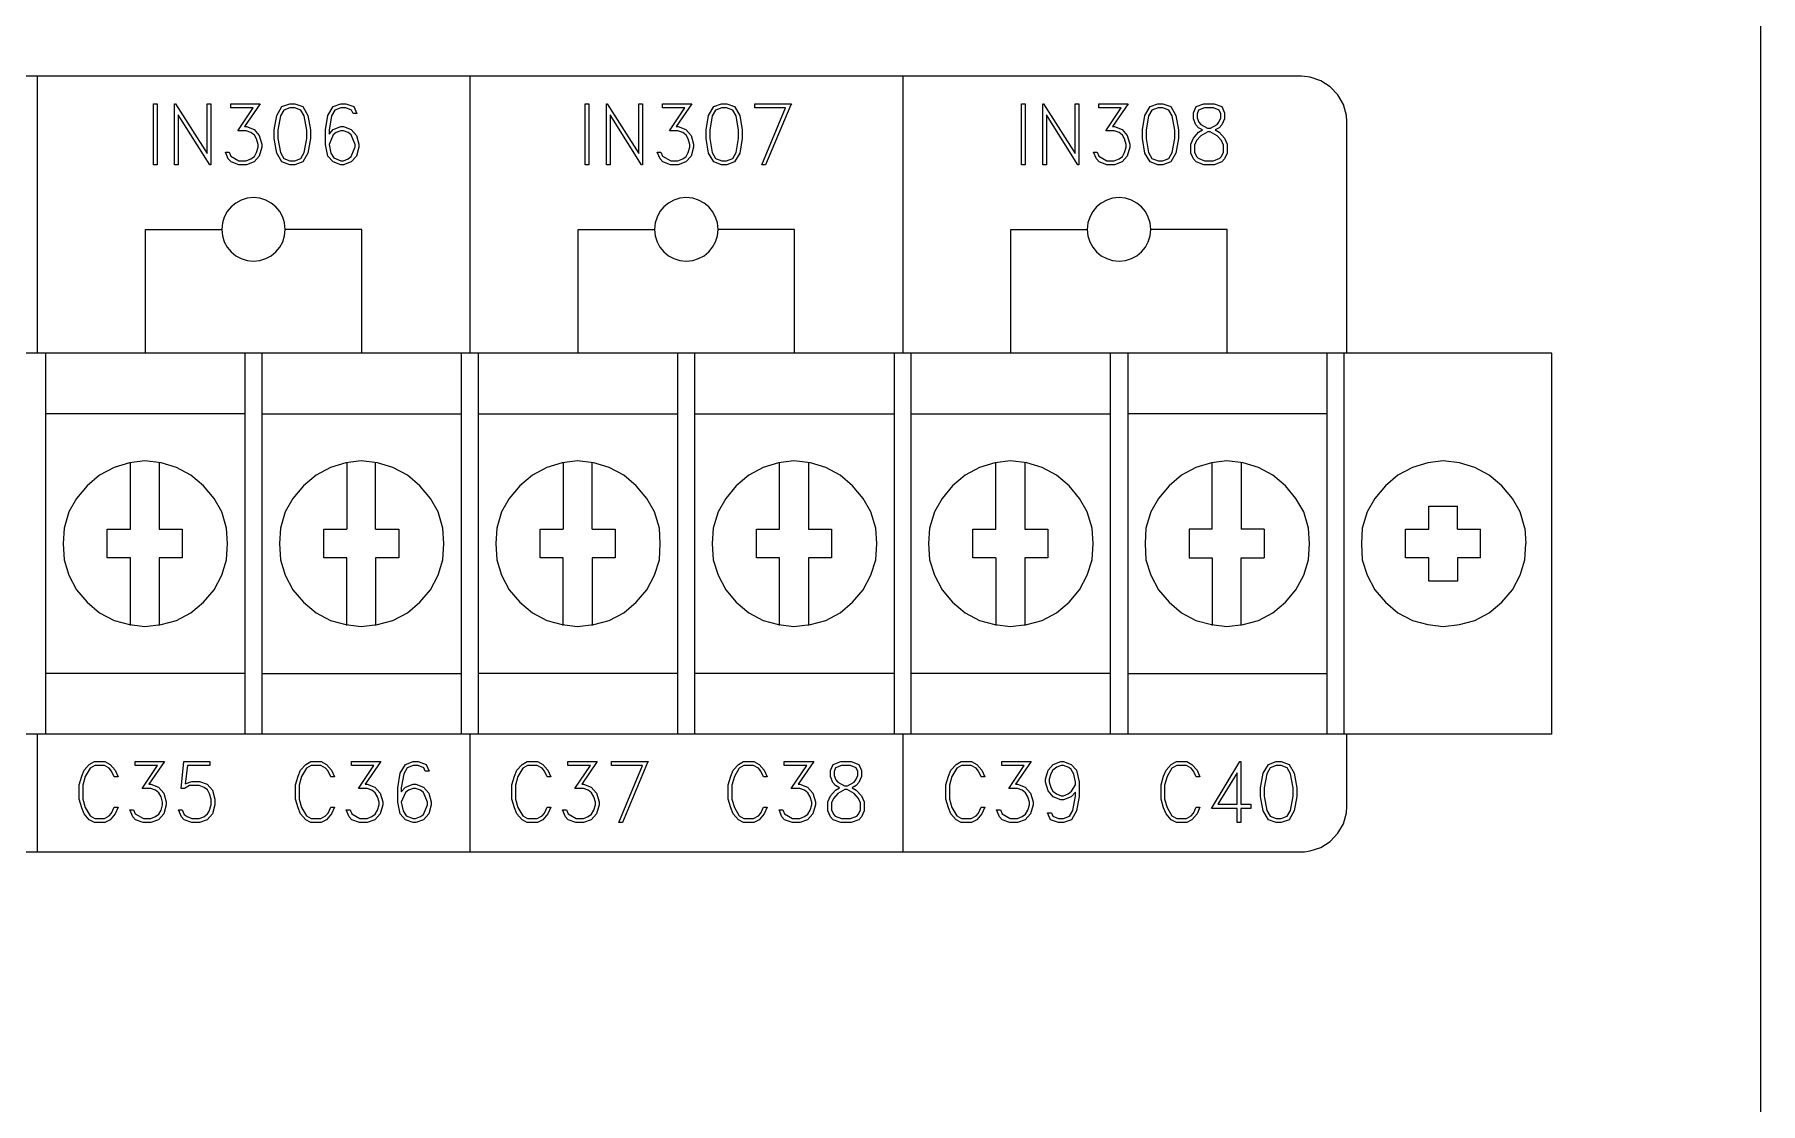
# Model space of a CAD drawing. Extents: x 3.4 to 20.6, y 5.2 to 12.5.
# Drawn here: x 17.632 to 20.623, y 7.092 to 8.944 of the extents above; entities that cross this region are included whole.
import ezdxf

# ---------------------------------------------------------------- set-up
doc = ezdxf.new("R2010")
doc.units = 0
doc.header["$MEASUREMENT"] = 0
doc.layers.get('0').update_dxf_attribs({"linetype": 'CONTINUOUS'})

msp = doc.modelspace()

# ---------------------------------------------------------------- linework, layer by layer
for points in [[(3.435, 12.4817), (20.5633, 12.4817), (20.5833, 12.48), (20.6, 12.47), (20.6133, 12.4567), (20.6217, 12.44), (20.6233, 12.4217), (20.6233, 5.5767), (20.6217, 5.5583), (20.6133, 5.5417), (20.6, 5.5283), (20.5833, 5.5183), (20.5633, 5.5167), (3.435, 5.5167)], [(19.9067, 8.3917), (19.9067, 8.3934), (19.9067, 8.3986), (19.9067, 8.4068), (19.9067, 8.4179), (19.9067, 8.4314), (19.9067, 8.4472), (19.9067, 8.4649), (19.9067, 8.4843), (19.9067, 8.5269), (19.9067, 8.5727), (19.9067, 8.6648), (19.9067, 8.7064), (19.9067, 8.7252), (19.9067, 8.7422), (19.9067, 8.7571), (19.9067, 8.7697), (19.9067, 8.7796), (19.9067, 8.7867), (19.9066, 8.7932), (19.9057, 8.8033), (19.9004, 8.8223), (19.8908, 8.839), (19.8776, 8.8529), (19.8614, 8.8633), (19.8428, 8.8695), (19.8328, 8.8709), (19.8277, 8.8712), (19.8243, 8.8712), (19.8186, 8.8712), (19.8098, 8.8712), (19.7978, 8.8712), (19.7827, 8.8712), (19.7646, 8.8712), (19.7435, 8.8712), (19.7196, 8.8712), (19.6928, 8.8712), (19.6633, 8.8712), (19.631, 8.8712), (19.5962, 8.8712), (19.5587, 8.8712), (19.5188, 8.8712), (19.4765, 8.8712), (19.4317, 8.8712), (19.3847, 8.8712), (19.3355, 8.8712), (19.284, 8.8712), (19.2305, 8.8712), (19.1749, 8.8712), (19.1174, 8.8712), (19.058, 8.8712), (18.9967, 8.8712), (18.9336, 8.8712), (18.8689, 8.8712), (18.8024, 8.8712), (18.665, 8.8712), (18.5217, 8.8712), (18.3732, 8.8712), (18.2199, 8.8712), (18.0625, 8.8712), (17.9013, 8.8712), (17.737, 8.8712), (17.5701, 8.8712)], [(17.6367, 8.8712), (17.6367, 8.3917)], [(18.3867, 8.8712), (18.3867, 8.3917)], [(19.1367, 8.8712), (19.1367, 8.3917)], [(17.8447, 8.7177), (17.8384, 8.7177), (17.8384, 8.8238), (17.8447, 8.8238), (17.8447, 8.7177)], [(17.9375, 8.7177), (17.936, 8.7177), (17.8813, 8.8043), (17.8813, 8.7177), (17.875, 8.7177), (17.875, 8.8238), (17.8765, 8.8238), (17.9313, 8.7372), (17.9313, 8.8238), (17.9375, 8.8238), (17.9375, 8.7177)], [(18.0261, 8.7483), (18.0216, 8.7331), (18.0126, 8.7228), (17.9993, 8.7177), (17.986, 8.7177), (17.9727, 8.7228), (17.968, 8.7281), (17.9629, 8.7397), (17.9694, 8.7397), (17.9724, 8.7328), (17.9864, 8.7249), (17.999, 8.7249), (18.0073, 8.7282), (18.0131, 8.7325), (18.0169, 8.7391), (18.0198, 8.7487), (18.0198, 8.7533), (18.0169, 8.7627), (18.0131, 8.7694), (18.0073, 8.7738), (17.999, 8.777), (17.9842, 8.777), (18.011, 8.8166), (17.9722, 8.8166), (17.9722, 8.8238), (18.0231, 8.8238), (17.9959, 8.7843), (17.9993, 8.7843), (18.0126, 8.7792), (18.0216, 8.7688), (18.0261, 8.7536), (18.0261, 8.7483)], [(18.1102, 8.7632), (18.1059, 8.7382), (18.0969, 8.7228), (18.0834, 8.7177), (18.0745, 8.7177), (18.061, 8.7228), (18.0521, 8.7382), (18.0477, 8.7632), (18.0477, 8.7783), (18.0521, 8.8033), (18.061, 8.8187), (18.0745, 8.8238), (18.0834, 8.8238), (18.0969, 8.8187), (18.1059, 8.8033), (18.1102, 8.7783), (18.1102, 8.7632)], [(18.1039, 8.7635), (18.1039, 8.778), (18.0996, 8.8025), (18.0938, 8.8125), (18.0832, 8.8166), (18.0748, 8.8166), (18.0641, 8.8125), (18.0583, 8.8025), (18.054, 8.778), (18.054, 8.7635), (18.0583, 8.739), (18.0641, 8.729), (18.0748, 8.7249), (18.0832, 8.7249), (18.0938, 8.729), (18.0996, 8.739), (18.1039, 8.7635)], [(18.1944, 8.7483), (18.19, 8.7331), (18.1809, 8.7228), (18.1676, 8.7177), (18.163, 8.7177), (18.1497, 8.7228), (18.1406, 8.7331), (18.1362, 8.7533), (18.1362, 8.7783), (18.1405, 8.8033), (18.1495, 8.8187), (18.163, 8.8238), (18.1719, 8.8238), (18.1855, 8.8187), (18.1907, 8.8067), (18.1841, 8.8067), (18.1814, 8.8127), (18.1716, 8.8166), (18.1632, 8.8166), (18.1526, 8.8125), (18.1468, 8.8025), (18.1425, 8.778), (18.1425, 8.7709), (18.1497, 8.7792), (18.163, 8.7843), (18.1676, 8.7843), (18.1809, 8.7792), (18.19, 8.7688), (18.1944, 8.7536), (18.1944, 8.7483)], [(18.593, 8.7177), (18.5867, 8.7177), (18.5867, 8.8238), (18.593, 8.8238), (18.593, 8.7177)], [(18.6858, 8.7177), (18.6843, 8.7177), (18.6296, 8.8043), (18.6296, 8.7177), (18.6233, 8.7177), (18.6233, 8.8238), (18.6248, 8.8238), (18.6796, 8.7372), (18.6796, 8.8238), (18.6858, 8.8238), (18.6858, 8.7177)], [(18.7744, 8.7483), (18.77, 8.7331), (18.7609, 8.7228), (18.7476, 8.7177), (18.7343, 8.7177), (18.721, 8.7228), (18.7163, 8.7281), (18.7112, 8.7397), (18.7178, 8.7397), (18.7207, 8.7328), (18.7347, 8.7249), (18.7473, 8.7249), (18.7556, 8.7282), (18.7614, 8.7325), (18.7652, 8.7391), (18.7681, 8.7487), (18.7681, 8.7533), (18.7652, 8.7627), (18.7614, 8.7694), (18.7556, 8.7738), (18.7473, 8.777), (18.7325, 8.777), (18.7593, 8.8166), (18.7205, 8.8166), (18.7205, 8.8238), (18.7714, 8.8238), (18.7442, 8.7843), (18.7476, 8.7843), (18.7609, 8.7792), (18.77, 8.7688), (18.7744, 8.7536), (18.7744, 8.7483)], [(18.8585, 8.7632), (18.8542, 8.7382), (18.8452, 8.7228), (18.8317, 8.7177), (18.8228, 8.7177), (18.8094, 8.7228), (18.8004, 8.7382), (18.796, 8.7632), (18.796, 8.7783), (18.8004, 8.8033), (18.8094, 8.8187), (18.8228, 8.8238), (18.8317, 8.8238), (18.8452, 8.8187), (18.8542, 8.8033), (18.8585, 8.7783), (18.8585, 8.7632)], [(18.8523, 8.7635), (18.8523, 8.778), (18.8479, 8.8025), (18.8421, 8.8125), (18.8315, 8.8166), (18.8231, 8.8166), (18.8124, 8.8125), (18.8066, 8.8025), (18.8023, 8.778), (18.8023, 8.7635), (18.8066, 8.739), (18.8124, 8.729), (18.8231, 8.7249), (18.8315, 8.7249), (18.8421, 8.729), (18.8479, 8.739), (18.8523, 8.7635)], [(18.9441, 8.8238), (18.9426, 8.8219), (18.8991, 8.7177), (18.8926, 8.7177), (18.9338, 8.8166), (18.8802, 8.8166), (18.8802, 8.8238), (18.9441, 8.8238)], [(19.3491, 8.7177), (19.3428, 8.7177), (19.3428, 8.8238), (19.3491, 8.8238), (19.3491, 8.7177)], [(19.4419, 8.7177), (19.4404, 8.7177), (19.3857, 8.8043), (19.3857, 8.7177), (19.3794, 8.7177), (19.3794, 8.8238), (19.3808, 8.8238), (19.4356, 8.7372), (19.4356, 8.8238), (19.4419, 8.8238), (19.4419, 8.7177)], [(19.5304, 8.7483), (19.526, 8.7331), (19.517, 8.7228), (19.5036, 8.7177), (19.4904, 8.7177), (19.4771, 8.7228), (19.4724, 8.7281), (19.4673, 8.7397), (19.4738, 8.7397), (19.4768, 8.7328), (19.4908, 8.7249), (19.5034, 8.7249), (19.5117, 8.7282), (19.5175, 8.7325), (19.5213, 8.7391), (19.5241, 8.7487), (19.5241, 8.7533), (19.5213, 8.7627), (19.5175, 8.7694), (19.5117, 8.7738), (19.5034, 8.777), (19.4885, 8.777), (19.5153, 8.8166), (19.4765, 8.8166), (19.4765, 8.8238), (19.5275, 8.8238), (19.5003, 8.7843), (19.5036, 8.7843), (19.517, 8.7792), (19.526, 8.7688), (19.5304, 8.7536), (19.5304, 8.7483)], [(19.6146, 8.7632), (19.6103, 8.7382), (19.6013, 8.7228), (19.5878, 8.7177), (19.5789, 8.7177), (19.5654, 8.7228), (19.5564, 8.7382), (19.5521, 8.7632), (19.5521, 8.7783), (19.5564, 8.8033), (19.5654, 8.8187), (19.5789, 8.8238), (19.5878, 8.8238), (19.6013, 8.8187), (19.6103, 8.8033), (19.6146, 8.7783), (19.6146, 8.7632)], [(19.6083, 8.7635), (19.6083, 8.778), (19.604, 8.8025), (19.5982, 8.8125), (19.5876, 8.8166), (19.5792, 8.8166), (19.5685, 8.8125), (19.5627, 8.8025), (19.5584, 8.778), (19.5584, 8.7635), (19.5627, 8.739), (19.5685, 8.729), (19.5792, 8.7249), (19.5876, 8.7249), (19.5982, 8.729), (19.604, 8.739), (19.6083, 8.7635)], [(19.6988, 8.7383), (19.6944, 8.7281), (19.6897, 8.7228), (19.6763, 8.7177), (19.6588, 8.7177), (19.6454, 8.7228), (19.6407, 8.7281), (19.6362, 8.7383), (19.6362, 8.7537), (19.6407, 8.7641), (19.6496, 8.7742), (19.6566, 8.7782), (19.6496, 8.7821), (19.645, 8.7874), (19.6406, 8.7976), (19.6406, 8.8081), (19.6451, 8.8187), (19.6588, 8.8238), (19.6763, 8.8238), (19.6899, 8.8187), (19.6945, 8.8081), (19.6945, 8.7976), (19.69, 8.7874), (19.6854, 8.7821), (19.6784, 8.7782), (19.6854, 8.7742), (19.6944, 8.7641), (19.6988, 8.7537), (19.6988, 8.7383)], [(19.6882, 8.7994), (19.6882, 8.8064), (19.6854, 8.8127), (19.6753, 8.8166), (19.6597, 8.8166), (19.6496, 8.8127), (19.6469, 8.8064), (19.6469, 8.7994), (19.6502, 8.7916), (19.6533, 8.788), (19.6649, 8.7816), (19.6701, 8.7816), (19.6817, 8.788), (19.6848, 8.7916), (19.6882, 8.7994)], [(18.1881, 8.7488), (18.1881, 8.7532), (18.1808, 8.77), (18.1756, 8.7738), (18.1674, 8.777), (18.1632, 8.777), (18.155, 8.7738), (18.1498, 8.77), (18.1425, 8.7533), (18.1458, 8.7381), (18.1508, 8.7297), (18.1632, 8.7249), (18.1674, 8.7249), (18.1756, 8.7282), (18.1808, 8.732), (18.1881, 8.7488)], [(19.6925, 8.74), (19.6925, 8.752), (19.6892, 8.7598), (19.6817, 8.7683), (19.6694, 8.7752), (19.6656, 8.7752), (19.6533, 8.7683), (19.6459, 8.7598), (19.6425, 8.752), (19.6425, 8.74), (19.6459, 8.7323), (19.6487, 8.7292), (19.6597, 8.7249), (19.6753, 8.7249), (19.6863, 8.7292), (19.6892, 8.7323), (19.6925, 8.74)], [(17.8242, 8.3917), (17.8242, 8.606), (17.9567, 8.606)], [(18.1992, 8.3917), (18.1992, 8.606), (18.0667, 8.606)], [(18.5742, 8.3917), (18.5742, 8.606), (18.7067, 8.606)], [(18.9492, 8.3917), (18.9492, 8.606), (18.8167, 8.606)], [(19.3242, 8.3917), (19.3242, 8.606), (19.4567, 8.606)], [(19.6992, 8.3917), (19.6992, 8.606), (19.5667, 8.606)], [(20.2617, 7.7317), (20.2617, 8.3917), (13.5117, 8.3917), (13.5117, 7.7317)], [(17.6517, 7.7317), (17.6517, 8.3917)], [(17.9967, 8.3917), (17.9967, 7.7317)], [(18.0267, 7.7317), (18.0267, 8.3917)], [(18.3717, 8.3917), (18.3717, 7.7317)], [(18.4017, 7.7317), (18.4017, 8.3917)], [(18.7467, 8.3917), (18.7467, 7.7317)], [(18.7767, 7.7317), (18.7767, 8.3917)], [(19.1217, 8.3917), (19.1217, 7.7317)], [(19.1517, 7.7317), (19.1517, 8.3917)], [(19.4967, 7.7317), (19.4967, 8.3917)], [(19.5267, 8.3917), (19.5267, 7.7317)], [(19.8717, 8.3917), (19.8717, 7.7317)], [(19.9017, 7.7317), (19.9017, 8.3917)], [(17.9967, 8.2867), (17.6517, 8.2867)], [(18.0267, 8.2867), (18.3717, 8.2867)], [(18.4017, 8.2867), (18.7467, 8.2867)], [(18.7767, 8.2867), (19.1217, 8.2867)], [(19.1517, 8.2867), (19.4967, 8.2867)], [(19.8717, 8.2867), (19.5267, 8.2867)], [(17.9667, 8.0617), (17.965, 8.0883), (17.9567, 8.1167), (17.9433, 8.14), (17.925, 8.1617), (17.9033, 8.18), (17.8783, 8.1933), (17.8517, 8.2017), (17.8233, 8.205), (17.7967, 8.2017), (17.77, 8.1933), (17.745, 8.18), (17.7233, 8.1617), (17.705, 8.14), (17.6917, 8.1167), (17.6833, 8.0883), (17.6817, 8.0617), (17.6833, 8.0333), (17.6917, 8.0067), (17.705, 7.9817), (17.7233, 7.96), (17.745, 7.9417), (17.77, 7.9283), (17.7967, 7.9217), (17.8233, 7.9183), (17.8517, 7.9217), (17.8783, 7.9283), (17.9033, 7.9417), (17.925, 7.96), (17.9433, 7.9817), (17.9567, 8.0067), (17.965, 8.0333), (17.9667, 8.0617)], [(17.7983, 8.0867), (17.7983, 8.2017)], [(17.8483, 8.2017), (17.8483, 8.0867), (17.8883, 8.0867), (17.8883, 8.0367), (17.8483, 8.0367)], [(18.3417, 8.0617), (18.34, 8.0883), (18.3317, 8.1167), (18.3183, 8.14), (18.3, 8.1617), (18.2783, 8.18), (18.2533, 8.1933), (18.2267, 8.2017), (18.1983, 8.205), (18.1717, 8.2017), (18.145, 8.1933), (18.12, 8.18), (18.0983, 8.1617), (18.08, 8.14), (18.0667, 8.1167), (18.0583, 8.0883), (18.0567, 8.0617), (18.0583, 8.0333), (18.0667, 8.0067), (18.08, 7.9817), (18.0983, 7.96), (18.12, 7.9417), (18.145, 7.9283), (18.1717, 7.9217), (18.1983, 7.9183), (18.2267, 7.9217), (18.2533, 7.9283), (18.2783, 7.9417), (18.3, 7.96), (18.3183, 7.9817), (18.3317, 8.0067), (18.34, 8.0333), (18.3417, 8.0617)], [(18.1733, 8.2017), (18.1733, 8.0867)], [(18.2233, 8.0867), (18.2233, 8.2017)], [(18.7167, 8.0617), (18.715, 8.0883), (18.7067, 8.1167), (18.6933, 8.14), (18.675, 8.1617), (18.6533, 8.18), (18.6283, 8.1933), (18.6017, 8.2017), (18.5733, 8.205), (18.5467, 8.2017), (18.52, 8.1933), (18.495, 8.18), (18.4733, 8.1617), (18.455, 8.14), (18.4417, 8.1167), (18.4333, 8.0883), (18.4317, 8.0617), (18.4333, 8.0333), (18.4417, 8.0067), (18.455, 7.9817), (18.4733, 7.96), (18.495, 7.9417), (18.52, 7.9283), (18.5467, 7.9217), (18.5733, 7.9183), (18.6017, 7.9217), (18.6283, 7.9283), (18.6533, 7.9417), (18.675, 7.96), (18.6933, 7.9817), (18.7067, 8.0067), (18.715, 8.0333), (18.7167, 8.0617)], [(18.5483, 8.2017), (18.5483, 8.0867)], [(18.5983, 8.0867), (18.5983, 8.2017)], [(19.0917, 8.0617), (19.09, 8.0883), (19.0817, 8.1167), (19.0683, 8.14), (19.05, 8.1617), (19.0283, 8.18), (19.0033, 8.1933), (18.9767, 8.2017), (18.9483, 8.205), (18.9217, 8.2017), (18.895, 8.1933), (18.87, 8.18), (18.8483, 8.1617), (18.83, 8.14), (18.8167, 8.1167), (18.8083, 8.0883), (18.8067, 8.0617), (18.8083, 8.0333), (18.8167, 8.0067), (18.83, 7.9817), (18.8483, 7.96), (18.87, 7.9417), (18.895, 7.9283), (18.9217, 7.9217), (18.9483, 7.9183), (18.9767, 7.9217), (19.0033, 7.9283), (19.0283, 7.9417), (19.05, 7.96), (19.0683, 7.9817), (19.0817, 8.0067), (19.09, 8.0333), (19.0917, 8.0617)], [(18.9233, 8.0867), (18.9233, 8.2017)], [(18.9733, 8.2017), (18.9733, 8.0867), (19.0133, 8.0867), (19.0133, 8.0367), (18.9733, 8.0367)], [(19.4667, 8.0617), (19.465, 8.0883), (19.4567, 8.1167), (19.4433, 8.14), (19.425, 8.1617), (19.4033, 8.18), (19.3783, 8.1933), (19.3517, 8.2017), (19.3233, 8.205), (19.2967, 8.2017), (19.27, 8.1933), (19.245, 8.18), (19.2233, 8.1617), (19.205, 8.14), (19.1917, 8.1167), (19.1833, 8.0883), (19.1817, 8.0617), (19.1833, 8.0333), (19.1917, 8.0067), (19.205, 7.9817), (19.2233, 7.96), (19.245, 7.9417), (19.27, 7.9283), (19.2967, 7.9217), (19.3233, 7.9183), (19.3517, 7.9217), (19.3783, 7.9283), (19.4033, 7.9417), (19.425, 7.96), (19.4433, 7.9817), (19.4567, 8.0067), (19.465, 8.0333), (19.4667, 8.0617)], [(19.2983, 8.0867), (19.2983, 8.2017)], [(19.3483, 8.2017), (19.3483, 8.0867), (19.3883, 8.0867), (19.3883, 8.0367), (19.3483, 8.0367)], [(19.8417, 8.0617), (19.84, 8.0883), (19.8317, 8.1167), (19.8183, 8.14), (19.8, 8.1617), (19.7783, 8.18), (19.7533, 8.1933), (19.7267, 8.2017), (19.6983, 8.205), (19.6717, 8.2017), (19.645, 8.1933), (19.62, 8.18), (19.5983, 8.1617), (19.58, 8.14), (19.5667, 8.1167), (19.5583, 8.0883), (19.5567, 8.0617), (19.5583, 8.0333), (19.5667, 8.0067), (19.58, 7.9817), (19.5983, 7.96), (19.62, 7.9417), (19.645, 7.9283), (19.6717, 7.9217), (19.6983, 7.9183), (19.7267, 7.9217), (19.7533, 7.9283), (19.7783, 7.9417), (19.8, 7.96), (19.8183, 7.9817), (19.8317, 8.0067), (19.84, 8.0333), (19.8417, 8.0617)], [(19.6733, 8.0867), (19.6733, 8.2017)], [(19.7233, 8.2017), (19.7233, 8.0867)], [(20.215, 8.0883), (20.2067, 8.1167), (20.1933, 8.14), (20.175, 8.1617), (20.1533, 8.18), (20.1283, 8.1933), (20.1017, 8.2017), (20.0733, 8.205), (20.0467, 8.2017), (20.02, 8.1933), (19.995, 8.18), (19.9733, 8.1617), (19.955, 8.14), (19.9417, 8.1167), (19.9333, 8.0883), (19.9317, 8.0617), (19.9333, 8.0333), (19.9417, 8.0067), (19.955, 7.9817), (19.9733, 7.96), (19.995, 7.9417), (20.02, 7.9283), (20.0467, 7.9217), (20.0733, 7.9183), (20.1017, 7.9217), (20.1283, 7.9283), (20.1533, 7.9417), (20.175, 7.96), (20.1933, 7.9817), (20.2067, 8.0067), (20.215, 8.0333), (20.2167, 8.0617)], [(20.0483, 8.0867), (20.0483, 8.1267)], [(20.0483, 8.1267), (20.0983, 8.1267)], [(20.0983, 8.0867), (20.0983, 8.1267)], [(17.7983, 8.0367), (17.7583, 8.0367), (17.7583, 8.0867), (17.7983, 8.0867)], [(18.1733, 8.0367), (18.1333, 8.0367), (18.1333, 8.0867), (18.1733, 8.0867)], [(18.2233, 8.0867), (18.2633, 8.0867), (18.2633, 8.0367), (18.2233, 8.0367)], [(18.5483, 8.0367), (18.5083, 8.0367), (18.5083, 8.0867), (18.5483, 8.0867)], [(18.5983, 8.0867), (18.6383, 8.0867), (18.6383, 8.0367), (18.5983, 8.0367)], [(18.9233, 8.0367), (18.8833, 8.0367), (18.8833, 8.0867), (18.9233, 8.0867)], [(19.2983, 8.0367), (19.2583, 8.0367), (19.2583, 8.0867), (19.2983, 8.0867)], [(19.6733, 8.0867), (19.6333, 8.0867)], [(19.6333, 8.0867), (19.6333, 8.0367), (19.6733, 8.0367)], [(19.7633, 8.0867), (19.7233, 8.0867)], [(19.7633, 8.0867), (19.7633, 8.0367)], [(20.0483, 8.0367), (20.0083, 8.0367), (20.0083, 8.0867)], [(20.0083, 8.0867), (20.0483, 8.0867)], [(20.0983, 8.0867), (20.1383, 8.0867)], [(20.1383, 8.0367), (20.1383, 8.0867)], [(20.215, 8.0883), (20.2167, 8.0617)], [(17.7983, 7.92), (17.7983, 8.0367)], [(17.8483, 8.0367), (17.8483, 7.92)], [(18.1733, 7.92), (18.1733, 8.0367)], [(18.2233, 8.0367), (18.2233, 7.92)], [(18.5483, 7.92), (18.5483, 8.0367)], [(18.5983, 8.0367), (18.5983, 7.92)], [(18.9233, 7.92), (18.9233, 8.0367)], [(18.9733, 8.0367), (18.9733, 7.92)], [(19.2983, 8.0367), (19.2983, 7.92)], [(19.3483, 8.0367), (19.3483, 7.92)], [(19.6733, 8.0367), (19.6733, 7.92)], [(19.7233, 8.0367), (19.7633, 8.0367)], [(19.7233, 7.92), (19.7233, 8.0367)], [(20.0983, 7.9967), (20.0483, 7.9967), (20.0483, 8.0367)], [(20.1383, 8.0367), (20.0983, 8.0367), (20.0983, 7.9967)], [(17.9967, 7.8367), (17.6517, 7.8367)], [(18.0267, 7.8367), (18.3717, 7.8367)], [(18.7467, 7.8367), (18.4017, 7.8367)], [(19.1217, 7.8367), (18.7767, 7.8367)], [(19.4967, 7.8367), (19.1517, 7.8367)], [(19.5267, 7.8367), (19.8717, 7.8367)], [(20.2617, 7.7317), (13.5117, 7.7317)], [(17.5701, 7.5275), (17.737, 7.5275), (17.9013, 7.5275), (18.0625, 7.5275), (18.2199, 7.5275), (18.3732, 7.5275), (18.5217, 7.5275), (18.665, 7.5275), (18.8024, 7.5275), (18.8689, 7.5275), (18.9336, 7.5275), (18.9967, 7.5275), (19.058, 7.5275), (19.1174, 7.5275), (19.1749, 7.5275), (19.2305, 7.5275), (19.284, 7.5275), (19.3355, 7.5275), (19.3847, 7.5275), (19.4317, 7.5275), (19.4765, 7.5275), (19.5188, 7.5275), (19.5587, 7.5275), (19.5962, 7.5275), (19.631, 7.5275), (19.6633, 7.5275), (19.6928, 7.5275), (19.7196, 7.5275), (19.7435, 7.5275), (19.7646, 7.5275), (19.7827, 7.5275), (19.7978, 7.5275), (19.8098, 7.5275), (19.8186, 7.5275), (19.8243, 7.5275), (19.8277, 7.5275), (19.8328, 7.5278), (19.8428, 7.5292), (19.8614, 7.5354), (19.8776, 7.5458), (19.8908, 7.5597), (19.9004, 7.5764), (19.9057, 7.5954), (19.9066, 7.6055), (19.9067, 7.6075), (19.9067, 7.6077), (19.9067, 7.6089), (19.9067, 7.6142), (19.9067, 7.6228), (19.9067, 7.6339), (19.9067, 7.6468), (19.9067, 7.7029), (19.9067, 7.7144), (19.9067, 7.7235), (19.9067, 7.7295), (19.9067, 7.7317)], [(17.6367, 7.7317), (17.6367, 7.5275)], [(18.3867, 7.7317), (18.3867, 7.5275)], [(19.1367, 7.7317), (19.1367, 7.5275)], [(17.7769, 7.6052), (17.7719, 7.5934), (17.763, 7.5833), (17.7539, 7.5782), (17.7361, 7.5782), (17.7271, 7.5833), (17.7182, 7.5934), (17.7139, 7.6036), (17.7095, 7.6187), (17.7095, 7.6437), (17.7139, 7.6588), (17.7182, 7.669), (17.7271, 7.6792), (17.7361, 7.6843), (17.7539, 7.6843), (17.763, 7.6792), (17.7719, 7.669), (17.7769, 7.6573), (17.7704, 7.6573), (17.7658, 7.6676), (17.7617, 7.6723), (17.7534, 7.6771), (17.7367, 7.6771), (17.7283, 7.6724), (17.72, 7.6579), (17.7157, 7.6434), (17.7157, 7.619), (17.72, 7.6046), (17.7283, 7.5901), (17.7367, 7.5854), (17.7534, 7.5854), (17.7617, 7.5902), (17.7658, 7.5949), (17.7704, 7.6052), (17.7769, 7.6052)], [(17.8605, 7.6088), (17.8561, 7.5936), (17.847, 7.5833), (17.8337, 7.5782), (17.8205, 7.5782), (17.8071, 7.5833), (17.8024, 7.5885), (17.7974, 7.6002), (17.8039, 7.6002), (17.8068, 7.5933), (17.8208, 7.5854), (17.8335, 7.5854), (17.8417, 7.5887), (17.8475, 7.593), (17.8514, 7.5996), (17.8542, 7.6092), (17.8542, 7.6138), (17.8514, 7.6232), (17.8475, 7.6299), (17.8417, 7.6343), (17.8335, 7.6375), (17.8186, 7.6375), (17.8454, 7.6771), (17.8066, 7.6771), (17.8066, 7.6843), (17.8575, 7.6843), (17.8304, 7.6447), (17.8337, 7.6447), (17.847, 7.6396), (17.8561, 7.6293), (17.8605, 7.6141), (17.8605, 7.6088)], [(17.9447, 7.6088), (17.9403, 7.5936), (17.9312, 7.5833), (17.9179, 7.5782), (17.9046, 7.5782), (17.8913, 7.5833), (17.8866, 7.5885), (17.8815, 7.6002), (17.888, 7.6002), (17.8914, 7.5925), (17.8966, 7.5887), (17.9049, 7.5854), (17.9176, 7.5854), (17.9255, 7.5883), (17.9322, 7.5937), (17.9346, 7.598), (17.9384, 7.6092), (17.9384, 7.6187), (17.9355, 7.6282), (17.9317, 7.6348), (17.9259, 7.6392), (17.9176, 7.6425), (17.9007, 7.6425), (17.892, 7.6375), (17.8864, 7.6375), (17.8909, 7.6843), (17.936, 7.6843), (17.936, 7.6771), (17.897, 7.6771), (17.893, 7.6453), (17.9046, 7.6496), (17.9179, 7.6496), (17.9312, 7.6446), (17.9403, 7.6343), (17.9447, 7.619), (17.9447, 7.6088)], [(18.1519, 7.6052), (18.1469, 7.5934), (18.138, 7.5833), (18.1289, 7.5782), (18.1111, 7.5782), (18.1021, 7.5833), (18.0932, 7.5934), (18.0889, 7.6036), (18.0845, 7.6187), (18.0845, 7.6437), (18.0889, 7.6588), (18.0932, 7.669), (18.1021, 7.6792), (18.1111, 7.6843), (18.1289, 7.6843), (18.138, 7.6792), (18.1469, 7.669), (18.1519, 7.6573), (18.1454, 7.6573), (18.1408, 7.6676), (18.1367, 7.6723), (18.1284, 7.6771), (18.1117, 7.6771), (18.1033, 7.6724), (18.095, 7.6579), (18.0907, 7.6434), (18.0907, 7.619), (18.095, 7.6046), (18.1033, 7.5901), (18.1117, 7.5854), (18.1284, 7.5854), (18.1367, 7.5902), (18.1408, 7.5949), (18.1454, 7.6052), (18.1519, 7.6052)], [(18.2355, 7.6088), (18.2311, 7.5936), (18.222, 7.5833), (18.2087, 7.5782), (18.1955, 7.5782), (18.1821, 7.5833), (18.1774, 7.5885), (18.1724, 7.6002), (18.1789, 7.6002), (18.1818, 7.5933), (18.1958, 7.5854), (18.2085, 7.5854), (18.2167, 7.5887), (18.2225, 7.593), (18.2264, 7.5996), (18.2292, 7.6092), (18.2292, 7.6138), (18.2264, 7.6232), (18.2225, 7.6299), (18.2167, 7.6343), (18.2085, 7.6375), (18.1936, 7.6375), (18.2204, 7.6771), (18.1816, 7.6771), (18.1816, 7.6843), (18.2325, 7.6843), (18.2054, 7.6447), (18.2087, 7.6447), (18.222, 7.6396), (18.2311, 7.6293), (18.2355, 7.6141), (18.2355, 7.6088)], [(18.3197, 7.6088), (18.3153, 7.5936), (18.3062, 7.5833), (18.2929, 7.5782), (18.2883, 7.5782), (18.2749, 7.5833), (18.2659, 7.5936), (18.2615, 7.6138), (18.2615, 7.6388), (18.2658, 7.6638), (18.2748, 7.6792), (18.2883, 7.6843), (18.2972, 7.6843), (18.3108, 7.6792), (18.316, 7.6672), (18.3094, 7.6672), (18.3067, 7.6732), (18.2969, 7.6771), (18.2885, 7.6771), (18.2779, 7.6729), (18.2721, 7.663), (18.2678, 7.6385), (18.2678, 7.6314), (18.2749, 7.6396), (18.2883, 7.6447), (18.2929, 7.6447), (18.3062, 7.6396), (18.3153, 7.6293), (18.3197, 7.6141), (18.3197, 7.6088)], [(18.5269, 7.6052), (18.5219, 7.5934), (18.513, 7.5833), (18.5039, 7.5782), (18.4861, 7.5782), (18.4771, 7.5833), (18.4682, 7.5934), (18.4639, 7.6036), (18.4595, 7.6187), (18.4595, 7.6437), (18.4639, 7.6588), (18.4682, 7.669), (18.4771, 7.6792), (18.4861, 7.6843), (18.5039, 7.6843), (18.513, 7.6792), (18.5219, 7.669), (18.5269, 7.6573), (18.5204, 7.6573), (18.5158, 7.6676), (18.5117, 7.6723), (18.5034, 7.6771), (18.4867, 7.6771), (18.4783, 7.6724), (18.47, 7.6579), (18.4657, 7.6434), (18.4657, 7.619), (18.47, 7.6046), (18.4783, 7.5901), (18.4867, 7.5854), (18.5034, 7.5854), (18.5117, 7.5902), (18.5158, 7.5949), (18.5204, 7.6052), (18.5269, 7.6052)], [(18.6105, 7.6088), (18.6061, 7.5936), (18.597, 7.5833), (18.5837, 7.5782), (18.5705, 7.5782), (18.5571, 7.5833), (18.5524, 7.5885), (18.5474, 7.6002), (18.5539, 7.6002), (18.5568, 7.5933), (18.5708, 7.5854), (18.5835, 7.5854), (18.5917, 7.5887), (18.5975, 7.593), (18.6014, 7.5996), (18.6042, 7.6092), (18.6042, 7.6138), (18.6014, 7.6232), (18.5975, 7.6299), (18.5917, 7.6343), (18.5835, 7.6375), (18.5686, 7.6375), (18.5954, 7.6771), (18.5566, 7.6771), (18.5566, 7.6843), (18.6075, 7.6843), (18.5804, 7.6447), (18.5837, 7.6447), (18.597, 7.6396), (18.6061, 7.6293), (18.6105, 7.6141), (18.6105, 7.6088)], [(18.696, 7.6843), (18.6945, 7.6824), (18.651, 7.5782), (18.6445, 7.5782), (18.6858, 7.6771), (18.6321, 7.6771), (18.6321, 7.6843), (18.696, 7.6843)], [(18.9019, 7.6052), (18.8969, 7.5934), (18.888, 7.5833), (18.8789, 7.5782), (18.8611, 7.5782), (18.8521, 7.5833), (18.8432, 7.5934), (18.8389, 7.6036), (18.8345, 7.6187), (18.8345, 7.6437), (18.8389, 7.6588), (18.8432, 7.669), (18.8521, 7.6792), (18.8611, 7.6843), (18.8789, 7.6843), (18.888, 7.6792), (18.8969, 7.669), (18.9019, 7.6573), (18.8954, 7.6573), (18.8908, 7.6676), (18.8867, 7.6723), (18.8784, 7.6771), (18.8617, 7.6771), (18.8533, 7.6724), (18.845, 7.6579), (18.8407, 7.6434), (18.8407, 7.619), (18.845, 7.6046), (18.8533, 7.5901), (18.8617, 7.5854), (18.8784, 7.5854), (18.8867, 7.5902), (18.8908, 7.5949), (18.8954, 7.6052), (18.9019, 7.6052)], [(18.9855, 7.6088), (18.9811, 7.5936), (18.972, 7.5833), (18.9587, 7.5782), (18.9455, 7.5782), (18.9321, 7.5833), (18.9274, 7.5885), (18.9224, 7.6002), (18.9289, 7.6002), (18.9318, 7.5933), (18.9458, 7.5854), (18.9585, 7.5854), (18.9667, 7.5887), (18.9725, 7.593), (18.9764, 7.5996), (18.9792, 7.6092), (18.9792, 7.6138), (18.9764, 7.6232), (18.9725, 7.6299), (18.9667, 7.6343), (18.9585, 7.6375), (18.9436, 7.6375), (18.9704, 7.6771), (18.9316, 7.6771), (18.9316, 7.6843), (18.9825, 7.6843), (18.9554, 7.6447), (18.9587, 7.6447), (18.972, 7.6396), (18.9811, 7.6293), (18.9855, 7.6141), (18.9855, 7.6088)], [(19.0697, 7.5988), (19.0653, 7.5885), (19.0605, 7.5833), (19.0472, 7.5782), (19.0296, 7.5782), (19.0163, 7.5833), (19.0116, 7.5885), (19.0071, 7.5988), (19.0071, 7.6142), (19.0116, 7.6245), (19.0205, 7.6347), (19.0275, 7.6387), (19.0205, 7.6426), (19.0159, 7.6479), (19.0115, 7.6581), (19.0115, 7.6686), (19.016, 7.6792), (19.0296, 7.6843), (19.0472, 7.6843), (19.0608, 7.6792), (19.0654, 7.6686), (19.0654, 7.6581), (19.0609, 7.6479), (19.0563, 7.6426), (19.0493, 7.6387), (19.0563, 7.6347), (19.0653, 7.6245), (19.0697, 7.6142), (19.0697, 7.5988)], [(19.059, 7.6598), (19.059, 7.6669), (19.0563, 7.6732), (19.0462, 7.6771), (19.0306, 7.6771), (19.0205, 7.6732), (19.0178, 7.6669), (19.0178, 7.6598), (19.0211, 7.6521), (19.0242, 7.6485), (19.0358, 7.642), (19.041, 7.642), (19.0526, 7.6485), (19.0557, 7.6521), (19.059, 7.6598)], [(19.279, 7.6052), (19.2739, 7.5934), (19.2651, 7.5833), (19.256, 7.5782), (19.2382, 7.5782), (19.2292, 7.5833), (19.2203, 7.5934), (19.216, 7.6036), (19.2115, 7.6187), (19.2115, 7.6437), (19.216, 7.6588), (19.2203, 7.669), (19.2292, 7.6792), (19.2382, 7.6843), (19.256, 7.6843), (19.2651, 7.6792), (19.2739, 7.669), (19.279, 7.6573), (19.2725, 7.6573), (19.2679, 7.6676), (19.2638, 7.6723), (19.2555, 7.6771), (19.2388, 7.6771), (19.2304, 7.6724), (19.222, 7.6579), (19.2178, 7.6434), (19.2178, 7.619), (19.222, 7.6046), (19.2304, 7.5901), (19.2388, 7.5854), (19.2555, 7.5854), (19.2638, 7.5902), (19.2679, 7.5949), (19.2725, 7.6052), (19.279, 7.6052)], [(19.3626, 7.6088), (19.3582, 7.5936), (19.3491, 7.5833), (19.3358, 7.5782), (19.3226, 7.5782), (19.3092, 7.5833), (19.3045, 7.5885), (19.2995, 7.6002), (19.306, 7.6002), (19.3089, 7.5933), (19.3229, 7.5854), (19.3355, 7.5854), (19.3438, 7.5887), (19.3496, 7.593), (19.3535, 7.5996), (19.3563, 7.6092), (19.3563, 7.6138), (19.3535, 7.6232), (19.3496, 7.6299), (19.3438, 7.6343), (19.3355, 7.6375), (19.3207, 7.6375), (19.3475, 7.6771), (19.3087, 7.6771), (19.3087, 7.6843), (19.3596, 7.6843), (19.3325, 7.6447), (19.3358, 7.6447), (19.3491, 7.6396), (19.3582, 7.6293), (19.3626, 7.6141), (19.3626, 7.6088)], [(19.4424, 7.6236), (19.4381, 7.5987), (19.4291, 7.5833), (19.4156, 7.5782), (19.4067, 7.5782), (19.3931, 7.5833), (19.3879, 7.5953), (19.3945, 7.5953), (19.3972, 7.5892), (19.407, 7.5854), (19.4154, 7.5854), (19.426, 7.5895), (19.4318, 7.5995), (19.4361, 7.624), (19.4361, 7.631), (19.4289, 7.6228), (19.4156, 7.6177), (19.411, 7.6177), (19.3977, 7.6228), (19.3887, 7.6332), (19.3842, 7.6484), (19.3842, 7.6536), (19.3887, 7.6689), (19.3977, 7.6792), (19.411, 7.6843), (19.4156, 7.6843), (19.4289, 7.6792), (19.438, 7.6689), (19.4424, 7.6487), (19.4424, 7.6236)], [(19.4361, 7.6439), (19.4361, 7.6484), (19.4336, 7.6623), (19.4289, 7.6703), (19.4244, 7.6736), (19.4154, 7.6771), (19.4113, 7.6771), (19.4038, 7.6743), (19.3971, 7.6693), (19.3934, 7.6628), (19.3905, 7.6534), (19.3905, 7.6487), (19.3934, 7.6392), (19.3972, 7.6325), (19.403, 7.6282), (19.4113, 7.6249), (19.4154, 7.6249), (19.4236, 7.6282), (19.4295, 7.6325), (19.4361, 7.6439)], [(19.6519, 7.6052), (19.6469, 7.5934), (19.638, 7.5833), (19.6289, 7.5782), (19.6111, 7.5782), (19.6021, 7.5833), (19.5932, 7.5934), (19.5889, 7.6036), (19.5845, 7.6187), (19.5845, 7.6437), (19.5889, 7.6588), (19.5932, 7.669), (19.6021, 7.6792), (19.6111, 7.6843), (19.6289, 7.6843), (19.638, 7.6792), (19.6469, 7.669), (19.6519, 7.6573), (19.6454, 7.6573), (19.6408, 7.6676), (19.6367, 7.6723), (19.6284, 7.6771), (19.6117, 7.6771), (19.6033, 7.6724), (19.595, 7.6579), (19.5907, 7.6434), (19.5907, 7.619), (19.595, 7.6046), (19.6033, 7.5901), (19.6117, 7.5854), (19.6284, 7.5854), (19.6367, 7.5902), (19.6408, 7.5949), (19.6454, 7.6052), (19.6519, 7.6052)], [(19.7398, 7.6029), (19.7225, 7.6029), (19.7225, 7.5782), (19.7162, 7.5782), (19.7162, 7.6029), (19.6719, 7.6029), (19.721, 7.6843), (19.7225, 7.6843), (19.7225, 7.6101), (19.7398, 7.6101), (19.7398, 7.6029)], [(19.7162, 7.6101), (19.7162, 7.6645), (19.6831, 7.6101), (19.7162, 7.6101)], [(19.8197, 7.6236), (19.8154, 7.5987), (19.8063, 7.5833), (19.7929, 7.5782), (19.7839, 7.5782), (19.7705, 7.5833), (19.7615, 7.5987), (19.7571, 7.6236), (19.7571, 7.6388), (19.7615, 7.6638), (19.7705, 7.6792), (19.7839, 7.6843), (19.7929, 7.6843), (19.8063, 7.6792), (19.8154, 7.6638), (19.8197, 7.6388), (19.8197, 7.6236)], [(19.8134, 7.624), (19.8134, 7.6385), (19.809, 7.663), (19.8032, 7.6729), (19.7926, 7.6771), (19.7842, 7.6771), (19.7735, 7.6729), (19.7678, 7.663), (19.7634, 7.6385), (19.7634, 7.624), (19.7678, 7.5995), (19.7735, 7.5895), (19.7842, 7.5854), (19.7926, 7.5854), (19.8032, 7.5895), (19.809, 7.5995), (19.8134, 7.624)], [(18.3134, 7.6093), (18.3134, 7.6136), (18.3061, 7.6305), (18.3009, 7.6343), (18.2926, 7.6375), (18.2885, 7.6375), (18.2802, 7.6343), (18.2751, 7.6305), (18.2678, 7.6138), (18.2711, 7.5985), (18.276, 7.5902), (18.2885, 7.5854), (18.2926, 7.5854), (18.3009, 7.5887), (18.3061, 7.5925), (18.3134, 7.6093)], [(19.0634, 7.6005), (19.0634, 7.6125), (19.0601, 7.6203), (19.0526, 7.6287), (19.0403, 7.6357), (19.0365, 7.6357), (19.0242, 7.6287), (19.0168, 7.6203), (19.0134, 7.6125), (19.0134, 7.6005), (19.0168, 7.5927), (19.0196, 7.5896), (19.0306, 7.5854), (19.0462, 7.5854), (19.0572, 7.5896), (19.0601, 7.5927), (19.0634, 7.6005)]]:
    msp.add_lwpolyline(points)
for points in [[(17.9567, 8.606), (17.9578, 8.5949), (17.961, 8.5846), (17.9661, 8.5753), (17.9728, 8.5671), (17.9809, 8.5604), (17.9903, 8.5554), (18.0006, 8.5521), (18.0117, 8.551), (18.0228, 8.5521), (18.0331, 8.5554), (18.0424, 8.5604), (18.0506, 8.5671), (18.0573, 8.5753), (18.0623, 8.5846), (18.0655, 8.5949), (18.0667, 8.606), (18.0655, 8.6171), (18.0623, 8.6274), (18.0573, 8.6368), (18.0506, 8.6449), (18.0424, 8.6516), (18.0331, 8.6567), (18.0228, 8.6599), (18.0117, 8.661), (18.0006, 8.6599), (17.9903, 8.6567), (17.9809, 8.6516), (17.9728, 8.6449), (17.9661, 8.6368), (17.961, 8.6274), (17.9578, 8.6171)], [(18.7067, 8.606), (18.7078, 8.5949), (18.711, 8.5846), (18.7161, 8.5753), (18.7228, 8.5671), (18.7309, 8.5604), (18.7403, 8.5554), (18.7506, 8.5521), (18.7617, 8.551), (18.7728, 8.5521), (18.7831, 8.5554), (18.7924, 8.5604), (18.8006, 8.5671), (18.8073, 8.5753), (18.8123, 8.5846), (18.8155, 8.5949), (18.8167, 8.606), (18.8155, 8.6171), (18.8123, 8.6274), (18.8073, 8.6368), (18.8006, 8.6449), (18.7924, 8.6516), (18.7831, 8.6567), (18.7728, 8.6599), (18.7617, 8.661), (18.7506, 8.6599), (18.7403, 8.6567), (18.7309, 8.6516), (18.7228, 8.6449), (18.7161, 8.6368), (18.711, 8.6274), (18.7078, 8.6171)], [(19.4567, 8.606), (19.4578, 8.5949), (19.461, 8.5846), (19.4661, 8.5753), (19.4728, 8.5671), (19.4809, 8.5604), (19.4903, 8.5554), (19.5006, 8.5521), (19.5117, 8.551), (19.5228, 8.5521), (19.5331, 8.5554), (19.5424, 8.5604), (19.5506, 8.5671), (19.5573, 8.5753), (19.5623, 8.5846), (19.5655, 8.5949), (19.5667, 8.606), (19.5655, 8.6171), (19.5623, 8.6274), (19.5573, 8.6368), (19.5506, 8.6449), (19.5424, 8.6516), (19.5331, 8.6567), (19.5228, 8.6599), (19.5117, 8.661), (19.5006, 8.6599), (19.4903, 8.6567), (19.4809, 8.6516), (19.4728, 8.6449), (19.4661, 8.6368), (19.461, 8.6274), (19.4578, 8.6171)]]:
    msp.add_lwpolyline(points, close=True)

doc.saveas('drawing.dxf')
